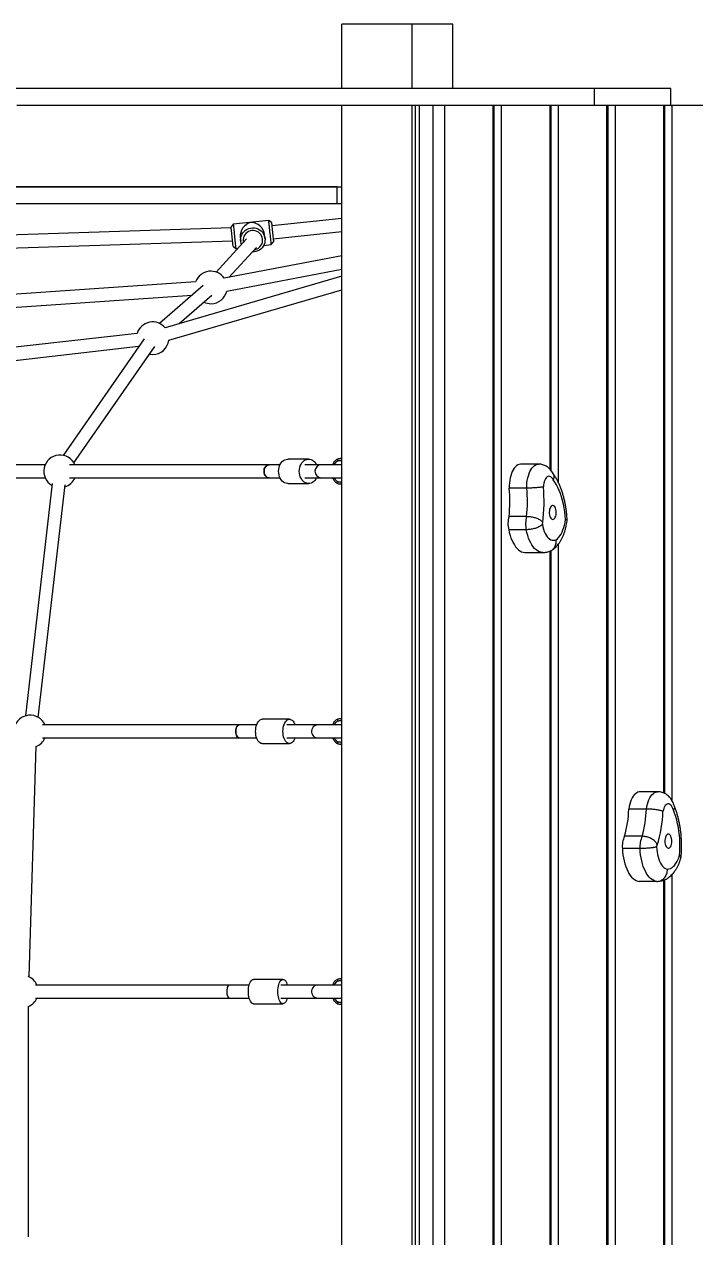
# Model space of a CAD drawing. Header units: millimetres. Extents: x -6304 to 6571, y -6082 to 4447.
# Drawn here: x 3442 to 4268, y 353 to 1845 of the extents above; entities that cross this region are included whole.
import ezdxf

# ---------------------------------------------------------------- set-up
doc = ezdxf.new("R2010")
doc.units = ezdxf.units.MM
doc.layers.add('DIKOM_ОБЪЕКТ', color=7, linetype='Continuous')
doc.layers.add('DIKOM_РАЗМЕР_ОБЪЕКТА', color=7, linetype='Continuous')
doc.styles.add('style1', font='arial.ttf', dxfattribs={"width": 0.8})
doc.dimstyles.new('1-50', dxfattribs={"dimtxt": 300, "dimasz": 200, "dimexe": 100, "dimexo": 0, "dimgap": 100, "dimtad": 1, "dimtxsty": 'style1', "dimcen": 200, "dimclrd": 7, "dimclre": 7, "dimclrt": 7, "dimadec": 1, "dimazin": 2, "dimtfac": 1, "dimtmove": 0, "dimatfit": 2, "dimfxl": 0, "dimlwd": 25, "dimlwe": 18, "dimarcsym": 0})

# ---------------------------------------------------------------- blocks, each defined once
blk = doc.blocks.new('*D13')
at = {"layer": 'Defpoints', "color": 0, "transparency": 16777216}
for p in [(-3548.9, 424), (5070.8, -640.9), (5070.8, -4541.1)]:
    blk.add_point(p, dxfattribs=at)
at = {"layer": 'DIKOM_РАЗМЕР_ОБЪЕКТА', "color": 7, "lineweight": 18, "transparency": 16777216}
for p, q in [((-3548.9, 424), (-3548.9, -4641.1)), ((5070.8, -640.9), (5070.8, -4641.1))]:
    blk.add_line(p, q, dxfattribs=at)
at = {"layer": 'DIKOM_РАЗМЕР_ОБЪЕКТА', "color": 7, "lineweight": 25, "transparency": 16777216}
blk.add_line((-3148.9, -4541.1), (4670.8, -4541.1), dxfattribs=at)
at = {"layer": 'DIKOM_РАЗМЕР_ОБЪЕКТА', "color": 7, "transparency": 16777216}
for points in [[(-3148.9, -4474.4), (-3148.9, -4607.8), (-3548.9, -4541.1)], [(4670.8, -4474.4), (4670.8, -4607.8), (5070.8, -4541.1)]]:
    blk.add_solid(points, dxfattribs=at)
at = {"layer": 'DIKOM_РАЗМЕР_ОБЪЕКТА', "color": 7, "transparency": 16777216, "insert": (1449.2, -4307.9), "char_height": 300, "attachment_point": 5, "style": 'style1'}
blk.add_mtext('8650', dxfattribs=at)

msp = doc.modelspace()

# ---------------------------------------------------------------- linework, layer by layer
at = {"layer": 'DIKOM_ОБЪЕКТ', "color": 7, "linetype": 'Continuous', "lineweight": 15}
for p, q in [((3833.207, 1766.038), (3833.207, 1845.038)), ((3919.809, 1845.038), (3833.207, 1845.038)), ((3919.809, 1766.038), (3919.809, 1845.038)), ((3969.809, 1845.038), (3919.809, 1845.038)), ((3969.809, 1766.038), (3969.809, 1845.038)), ((4144.109, 1766.038), (3384.642, 1766.038)), ((4144.109, 1745.038), (4144.109, 1766.038)), ((4238.11, 1766.038), (4144.109, 1766.038)), ((4238.11, 1745.038), (4238.11, 1766.038)), ((4144.109, 1745.038), (3433.342, 1745.038)), ((3833.207, -754.962), (3833.207, 1745.038)), ((3833.207, 1645.038), (3833.207, 1745.038)), ((3919.809, -754.962), (3919.809, 1745.038)), ((3923.469, 1745.038), (3923.469, -754.962)), ((3928.469, 1745.038), (3928.469, -754.962)), ((3945.79, -754.962), (3945.79, 1745.038)), ((3959.45, 1745.038), (3959.45, -754.962)), ((4019.45, -754.962), (4019.45, 1745.038)), ((4020.79, -754.962), (4020.79, 1745.038)), ((4029.45, 1745.038), (4029.45, -754.962)), ((4089.45, 1297.449), (4089.45, 1745.038)), ((4090.79, 1295.877), (4090.79, 1745.038)), ((4099.45, 1745.038), (4099.45, 1281.785)), ((4238.11, 1745.038), (4144.109, 1745.038)), ((4159.45, -754.962), (4159.45, 1745.038)), ((4160.79, -754.962), (4160.79, 1745.038)), ((4169.45, 1745.038), (4169.45, -754.962)), ((4229.45, 899.264), (4229.45, 1745.038)), ((4230.79, 898.593), (4230.79, 1745.038)), ((4238.11, 1745.038), (4239.45, 1745.038)), ((4299.45, 1745.038), (4239.45, 1745.038)), ((4239.45, 1745.038), (4239.45, 890.031)), ((2833.207, 1645.038), (3833.207, 1645.038)), ((3827.433, 1645.038), (3383.206, 1645.038)), ((3827.433, 1624.038), (3827.433, 1645.038)), ((3827.433, 1624.038), (3383.206, 1624.038)), ((3833.207, 1624.038), (3827.433, 1624.038)), ((3699.538, 1599.141), (3696.868, 1595.844)), ((3743.298, 1603.733), (3699.538, 1599.141)), ((3746.595, 1601.063), (3743.298, 1603.733)), ((3743.311, 1603.604), (3743.298, 1603.733)), ((3833.207, 1606.131), (3747.012, 1597.085)), ((3697.02, 1594.398), (3267.724, 1580.43)), ((3696.879, 1595.741), (3696.868, 1595.844)), ((3708.272, 1582.995), (3708.778, 1578.166)), ((3738.614, 1581.297), (3738.107, 1586.127)), ((3748.683, 1581.172), (3833.207, 1590.043)), ((3268.809, 1564.457), (3698.694, 1578.444)), ((3715.903, 1580.854), (3678.588, 1540.188)), ((3694.306, 1533.652), (3728.006, 1570.379)), ((3699.373, 1571.975), (3702.67, 1569.304)), ((3702.67, 1569.304), (3705.586, 1569.611)), ((3737.011, 1572.909), (3746.43, 1573.897)), ((3746.43, 1573.897), (3749.1, 1577.194)), ((3833.207, 1560.126), (3688.599, 1532.564)), ((3725.248, 1564.942), (3722.957, 1564.876)), ((3691.594, 1516.847), (3833.207, 1543.838)), ((3653.258, 1528.009), (3240.875, 1499.921)), ((3662.661, 1523.669), (3608.992, 1476.91)), ((3833.207, 1535.039), (3615.785, 1471.648)), ((3241.962, 1483.958), (3648.895, 1511.675)), ((3620.263, 1456.287), (3833.207, 1518.373)), ((3633.105, 1476.698), (3673.171, 1511.605)), ((3581.309, 1464.711), (3200.431, 1421.335)), ((3202.242, 1405.437), (3583.119, 1448.814)), ((3590.023, 1457.892), (3490.353, 1314.654)), ((3503.486, 1305.515), (3603.156, 1448.753)), ((3583.119, 1448.814), (3583.39, 1448.36)), ((3468.12, 1303.038), (3151.524, 1303.038)), ((3743.581, 1303.038), (3498.123, 1303.038)), ((3757.187, 1303.038), (3743.581, 1303.038)), ((3792.443, 1310.038), (3766.971, 1310.038)), ((3808.043, 1303.038), (3787.716, 1303.038)), ((3833.207, 1303.038), (3808.043, 1303.038)), ((3828.252, 1307.653), (3828.252, 1310.371)), ((3832.536, 1311.038), (3832.536, 1308.038)), ((3833.207, 1311.038), (3832.536, 1311.038)), ((3832.536, 1308.038), (3833.207, 1308.038)), ((4075.192, 1303.908), (4053.541, 1303.908)), ((3151.524, 1287.038), (3468.12, 1287.038)), ((3498.123, 1287.038), (3743.581, 1287.038)), ((3743.581, 1287.038), (3757.187, 1287.038)), ((3787.716, 1287.038), (3808.043, 1287.038)), ((3808.043, 1287.038), (3833.207, 1287.038)), ((3476.685, 1280.183), (3443.719, 994.164)), ((3459.613, 992.332), (3492.58, 1278.351)), ((3766.971, 1280.038), (3792.443, 1280.038)), ((3828.252, 1279.706), (3828.252, 1282.424)), ((3832.536, 1282.038), (3833.207, 1282.038)), ((3832.536, 1282.038), (3832.536, 1279.038)), ((3833.207, 1279.038), (3832.536, 1279.038)), ((4060.692, 1274.299), (4039.042, 1274.299)), ((4060.587, 1239.261), (4038.936, 1239.261)), ((4060.168, 1223.214), (4038.518, 1223.214)), ((4058.994, 1195.136), (4080.645, 1195.136)), ((4089.45, 319.307), (4089.45, 1196.94)), ((4090.79, 318.992), (4090.79, 1197.61)), ((4099.45, 1205.166), (4099.45, 313.801)), ((3768.848, 990.038), (3735.257, 990.038)), ((3828.252, 987.653), (3828.252, 990.371)), ((3832.536, 991.038), (3832.536, 988.038)), ((3833.207, 991.038), (3832.536, 991.038)), ((3832.536, 988.038), (3833.207, 988.038)), ((3707.047, 983.038), (3464.96, 983.038)), ((3728.368, 983.038), (3707.047, 983.038)), ((3803.426, 983.038), (3765.52, 983.038)), ((3833.207, 983.038), (3803.426, 983.038)), ((3448.282, 673.114), (3457.012, 956.893)), ((3464.96, 967.038), (3707.047, 967.038)), ((3707.047, 967.038), (3728.368, 967.038)), ((3735.257, 960.038), (3768.848, 960.038)), ((3765.52, 967.038), (3803.426, 967.038)), ((3803.426, 967.038), (3833.207, 967.038)), ((3828.252, 959.706), (3828.252, 962.424)), ((3832.536, 962.038), (3833.207, 962.038)), ((3832.536, 962.038), (3832.536, 959.038)), ((3833.207, 959.038), (3832.536, 959.038)), ((4221.976, 900.844), (4200.325, 900.844)), ((4207.997, 879.567), (4186.347, 879.567)), ((4202.878, 846.058), (4181.227, 846.058)), ((4200.179, 830.923), (4178.528, 830.923)), ((4229.45, -82.977), (4229.45, 792.236)), ((4230.79, -84.176), (4230.79, 792.778)), ((4239.45, 799.011), (4239.45, -98.102)), ((4220.87, 790.516), (4199.22, 790.516)), ((3694.939, 663.038), (3456.348, 663.038)), ((3719.148, 663.038), (3694.939, 663.038)), ((3760.772, 670.038), (3724.49, 670.038)), ((3803.007, 663.038), (3758.191, 663.038)), ((3833.207, 663.038), (3803.007, 663.038)), ((3828.252, 667.653), (3828.252, 670.371)), ((3832.536, 671.038), (3832.536, 668.038)), ((3833.207, 671.038), (3832.536, 671.038)), ((3832.536, 668.038), (3833.207, 668.038)), ((3456.348, 647.038), (3694.939, 647.038)), ((3694.939, 647.038), (3719.148, 647.038)), ((3758.191, 647.038), (3803.007, 647.038)), ((3803.007, 647.038), (3833.207, 647.038)), ((3828.252, 639.706), (3828.252, 642.424)), ((3832.536, 642.038), (3833.207, 642.038)), ((3832.536, 642.038), (3832.536, 639.038)), ((3447.722, 353.369), (3447.722, 636.708)), ((3724.49, 640.038), (3760.772, 640.038)), ((3833.207, 639.038), (3832.536, 639.038))]:
    msp.add_line(p, q, dxfattribs=at)
at = {"layer": 'DIKOM_ОБЪЕКТ', "color": 7, "linetype": 'Continuous', "lineweight": 15, "flags": 128}
for points in [[(3699.538, 1599.141), (3699.552, 1599.012), (3699.602, 1598.539), (3699.686, 1597.732), (3699.804, 1596.607), (3699.953, 1595.192), (3700.128, 1593.521), (3700.327, 1591.631), (3700.543, 1589.567), (3700.773, 1587.379), (3701.01, 1585.116), (3701.25, 1582.833), (3701.486, 1580.581), (3701.714, 1578.416), (3701.927, 1576.386), (3702.12, 1574.54), (3702.29, 1572.921), (3702.432, 1571.567), (3702.543, 1570.51), (3702.621, 1569.774), (3702.662, 1569.376), (3702.67, 1569.304)], [(3746.43, 1573.897), (3746.422, 1573.969), (3746.38, 1574.366), (3746.303, 1575.103), (3746.192, 1576.16), (3746.05, 1577.514), (3745.88, 1579.133), (3745.686, 1580.979), (3745.473, 1583.008), (3745.246, 1585.174), (3745.009, 1587.425), (3744.77, 1589.709), (3744.533, 1591.971), (3744.303, 1594.16), (3744.086, 1596.224), (3743.888, 1598.113), (3743.712, 1599.785), (3743.564, 1601.2), (3743.446, 1602.324), (3743.361, 1603.132), (3743.311, 1603.604)], [(3746.595, 1601.063), (3746.605, 1600.96), (3746.653, 1600.508), (3746.737, 1599.71), (3746.854, 1598.591), (3747.002, 1597.185), (3747.175, 1595.533), (3747.369, 1593.687), (3747.577, 1591.703), (3747.794, 1589.64), (3748.012, 1587.562), (3748.225, 1585.531), (3748.427, 1583.61), (3748.611, 1581.856), (3748.771, 1580.324), (3748.904, 1579.058), (3749.005, 1578.099), (3749.07, 1577.475), (3749.099, 1577.205), (3749.1, 1577.194)], [(3699.373, 1571.975), (3699.372, 1571.986), (3699.344, 1572.256), (3699.278, 1572.88), (3699.177, 1573.839), (3699.045, 1575.105), (3698.884, 1576.637), (3698.7, 1578.391), (3698.498, 1580.312), (3698.285, 1582.343), (3698.067, 1584.421), (3697.85, 1586.484), (3697.642, 1588.468), (3697.448, 1590.314), (3697.275, 1591.966), (3697.127, 1593.372), (3697.01, 1594.491), (3696.926, 1595.289), (3696.879, 1595.741)], [(3709.774, 1574.175), (3709.347, 1575.379), (3708.849, 1577.6), (3708.699, 1579.872), (3708.9, 1582.14), (3709.448, 1584.352), (3710.331, 1586.456), (3711.526, 1588.402), (3713.008, 1590.145), (3714.739, 1591.643), (3716.68, 1592.863), (3718.786, 1593.775), (3721.007, 1594.357), (3723.291, 1594.597), (3725.584, 1594.488), (3727.833, 1594.034), (3729.985, 1593.244), (3731.99, 1592.137), (3733.801, 1590.74), (3735.375, 1589.084), (3736.674, 1587.21), (3737.67, 1585.16), (3738.338, 1582.983), (3738.663, 1580.729), (3738.637, 1578.453), (3738.261, 1576.206), (3737.544, 1574.042), (3736.501, 1572.011), (3735.159, 1570.161), (3733.549, 1568.536), (3731.707, 1567.173), (3729.677, 1566.104), (3727.508, 1565.355), (3725.248, 1564.942), (3725.248, 1564.942)], [(3725.423, 1567.563), (3727.033, 1567.906), (3728.986, 1568.65), (3730.78, 1569.72), (3732.36, 1571.082), (3733.678, 1572.694), (3734.694, 1574.509), (3735.377, 1576.47), (3735.706, 1578.519), (3735.672, 1580.592), (3735.275, 1582.628), (3734.527, 1584.563), (3733.452, 1586.34), (3732.081, 1587.904), (3730.457, 1589.208), (3728.629, 1590.212), (3726.652, 1590.886), (3724.587, 1591.209), (3722.496, 1591.171), (3720.442, 1590.774), (3718.489, 1590.029), (3716.695, 1588.96), (3715.115, 1587.598), (3713.797, 1585.985), (3712.781, 1584.171), (3712.098, 1582.209), (3711.769, 1580.161), (3711.803, 1578.087), (3712.044, 1576.649)], [(3596.523, 1439.221), (3597.761, 1439.015), (3600.426, 1438.837)], [(3743.581, 1287.038), (3742.339, 1287.202), (3741.069, 1287.732), (3739.916, 1288.603), (3738.936, 1289.776), (3738.172, 1291.194), (3737.661, 1292.792), (3737.427, 1294.495), (3737.481, 1296.223), (3737.82, 1297.897), (3738.429, 1299.436), (3739.278, 1300.77), (3740.329, 1301.836), (3741.531, 1302.584), (3742.83, 1302.979), (3743.581, 1303.038)], [(3743.581, 1303.038), (3742.583, 1302.933), (3741.298, 1302.47), (3740.12, 1301.66), (3739.103, 1300.54), (3738.296, 1299.163), (3737.736, 1297.593), (3737.449, 1295.903), (3737.449, 1294.173), (3737.736, 1292.484), (3738.296, 1290.914), (3739.103, 1289.537), (3740.12, 1288.417), (3741.298, 1287.607), (3742.583, 1287.144), (3743.581, 1287.038)], [(3755.405, 1295.038), (3755.541, 1297.328), (3755.944, 1299.564), (3756.606, 1301.694), (3757.511, 1303.668), (3758.637, 1305.44), (3759.959, 1306.968), (3761.446, 1308.216), (3763.061, 1309.155), (3764.769, 1309.764), (3766.528, 1310.027), (3766.971, 1310.038)], [(3780.878, 1295.038), (3781.013, 1297.328), (3781.416, 1299.564), (3782.078, 1301.694), (3782.983, 1303.668), (3784.11, 1305.44), (3785.431, 1306.968), (3786.918, 1308.216), (3788.534, 1309.155), (3790.241, 1309.764), (3792, 1310.027), (3793.769, 1309.939), (3795.507, 1309.502), (3797.174, 1308.726), (3798.729, 1307.629), (3800.138, 1306.237), (3801.365, 1304.582), (3802.226, 1303.038)], [(4053.541, 1303.908), (4053.016, 1303.889), (4051.413, 1303.594), (4049.835, 1302.945), (4048.304, 1301.95), (4046.836, 1300.622), (4045.452, 1298.977), (4044.167, 1297.035), (4042.998, 1294.82), (4041.959, 1292.359), (4041.063, 1289.683), (4040.32, 1286.825), (4039.741, 1283.82), (4039.332, 1280.705), (4039.097, 1277.518), (4039.042, 1274.299)], [(4060.692, 1274.299), (4060.748, 1277.518), (4060.982, 1280.705), (4061.391, 1283.82), (4061.971, 1286.825), (4062.713, 1289.683), (4063.61, 1292.359), (4064.649, 1294.82), (4065.818, 1297.035), (4067.102, 1298.977), (4068.487, 1300.622), (4069.954, 1301.95), (4071.486, 1302.945), (4073.063, 1303.594), (4074.667, 1303.889), (4075.183, 1303.908)], [(3766.971, 1280.038), (3766.528, 1280.049), (3764.769, 1280.313), (3763.061, 1280.921), (3761.446, 1281.861), (3759.959, 1283.109), (3758.637, 1284.637), (3757.511, 1286.409), (3756.606, 1288.383), (3755.944, 1290.513), (3755.541, 1292.749), (3755.405, 1295.038)], [(3802.226, 1287.038), (3801.365, 1285.495), (3800.138, 1283.84), (3798.729, 1282.448), (3797.174, 1281.351), (3795.507, 1280.575), (3793.769, 1280.137), (3792, 1280.049), (3790.241, 1280.313), (3788.534, 1280.921), (3786.918, 1281.861), (3785.431, 1283.109), (3784.11, 1284.637), (3782.983, 1286.409), (3782.078, 1288.383), (3781.416, 1290.513), (3781.013, 1292.749), (3780.878, 1295.038)], [(4093.257, 1284.555), (4092.391, 1286.096), (4091.411, 1287.331), (4090.342, 1288.226), (4089.213, 1288.755), (4088.057, 1288.906), (4086.904, 1288.673), (4085.786, 1288.063), (4084.734, 1287.092), (4083.776, 1285.788), (4082.939, 1284.185), (4082.245, 1282.329), (4081.714, 1280.269), (4081.36, 1278.062), (4081.193, 1275.768)], [(4108.458, 1235.633), (4108.08, 1240.532), (4107.523, 1245.362), (4106.792, 1250.098), (4105.888, 1254.714), (4104.819, 1259.186), (4103.589, 1263.489), (4102.204, 1267.601), (4100.673, 1271.498), (4099.004, 1275.162), (4097.204, 1278.571), (4095.285, 1281.707), (4093.257, 1284.555)], [(4091.513, 1252.717), (4090.711, 1252.032), (4089.993, 1251.039), (4089.39, 1249.776), (4088.927, 1248.297), (4088.622, 1246.662), (4088.488, 1244.937), (4088.53, 1243.194), (4088.747, 1241.503), (4089.129, 1239.934), (4089.662, 1238.551), (4090.322, 1237.411), (4091.085, 1236.56), (4091.917, 1236.034), (4092.784, 1235.853), (4093.653, 1236.025), (4094.486, 1236.544), (4095.251, 1237.387), (4095.914, 1238.521), (4096.45, 1239.899), (4096.836, 1241.464), (4097.057, 1243.153), (4097.103, 1244.896), (4096.973, 1246.622), (4096.672, 1248.26), (4096.212, 1249.744), (4095.612, 1251.012), (4094.897, 1252.012), (4094.096, 1252.705), (4093.241, 1253.06), (4092.369, 1253.064), (4091.513, 1252.717)], [(4038.518, 1223.214), (4039.311, 1219.602), (4040.263, 1216.147), (4041.366, 1212.877), (4042.611, 1209.818), (4043.989, 1206.994), (4045.488, 1204.43), (4047.096, 1202.145), (4048.8, 1200.158), (4050.586, 1198.485), (4052.44, 1197.139), (4054.347, 1196.131), (4056.292, 1195.47), (4058.258, 1195.161), (4058.994, 1195.136)], [(4080.648, 1195.136), (4079.909, 1195.161), (4077.942, 1195.47), (4075.998, 1196.131), (4074.091, 1197.139), (4072.237, 1198.485), (4070.45, 1200.158), (4068.746, 1202.145), (4067.138, 1204.43), (4065.64, 1206.994), (4064.262, 1209.818), (4063.016, 1212.877), (4061.914, 1216.147), (4060.961, 1219.602), (4060.168, 1223.214)], [(4079.979, 1229.578), (4080.594, 1226.583), (4081.372, 1223.745), (4082.305, 1221.099), (4083.378, 1218.677), (4084.581, 1216.511), (4085.898, 1214.628), (4087.311, 1213.051), (4088.804, 1211.799), (4090.357, 1210.89), (4091.951, 1210.333), (4093.567, 1210.137), (4095.183, 1210.303), (4096.78, 1210.829)], [(4096.78, 1210.829), (4098.439, 1212.099), (4100.025, 1213.694), (4101.524, 1215.597), (4102.922, 1217.79), (4104.202, 1220.251), (4105.353, 1222.955), (4106.363, 1225.875), (4107.223, 1228.983), (4107.924, 1232.246), (4108.458, 1235.633)], [(3727.113, 975.038), (3727.209, 977.328), (3727.493, 979.564), (3727.959, 981.694), (3728.596, 983.668), (3729.389, 985.44), (3730.321, 986.968), (3731.367, 988.216), (3732.504, 989.155), (3733.707, 989.764), (3734.945, 990.027), (3735.257, 990.038)], [(3760.705, 975.038), (3760.8, 977.328), (3761.084, 979.564), (3761.55, 981.694), (3762.187, 983.668), (3762.981, 985.44), (3763.911, 986.968), (3764.958, 988.216), (3766.096, 989.155), (3767.298, 989.764), (3768.537, 990.027), (3769.783, 989.939), (3771.007, 989.502), (3772.18, 988.726), (3773.275, 987.629), (3774.267, 986.237), (3775.131, 984.582), (3775.737, 983.038)], [(3707.047, 967.038), (3706.717, 967.061), (3705.793, 967.379), (3704.928, 968.054), (3704.163, 969.056), (3703.532, 970.338), (3703.065, 971.839), (3702.785, 973.49), (3702.704, 975.213), (3702.826, 976.929), (3703.146, 978.556), (3703.647, 980.018), (3704.308, 981.248), (3705.097, 982.187), (3705.977, 982.792), (3706.906, 983.034), (3707.047, 983.038)], [(3707.047, 983.038), (3706.344, 982.933), (3705.439, 982.47), (3704.609, 981.66), (3703.893, 980.54), (3703.325, 979.163), (3702.931, 977.593), (3702.729, 975.903), (3702.729, 974.173), (3702.931, 972.484), (3703.325, 970.914), (3703.893, 969.537), (3704.609, 968.417), (3705.439, 967.607), (3706.344, 967.144), (3707.047, 967.038)], [(3735.257, 960.038), (3734.945, 960.049), (3733.707, 960.313), (3732.504, 960.921), (3731.367, 961.861), (3730.321, 963.109), (3729.389, 964.637), (3728.596, 966.409), (3727.959, 968.383), (3727.493, 970.513), (3727.209, 972.749), (3727.113, 975.038)], [(3775.737, 967.038), (3775.131, 965.495), (3774.267, 963.84), (3773.275, 962.448), (3772.18, 961.351), (3771.007, 960.575), (3769.783, 960.137), (3768.537, 960.049), (3767.298, 960.313), (3766.096, 960.921), (3764.958, 961.861), (3763.911, 963.109), (3762.981, 964.637), (3762.187, 966.409), (3761.55, 968.383), (3761.084, 970.513), (3760.8, 972.749), (3760.705, 975.038)], [(3803.426, 983.038), (3802.212, 982.933), (3800.648, 982.47), (3799.214, 981.66), (3797.977, 980.54), (3796.995, 979.163), (3796.313, 977.593), (3795.964, 975.903), (3795.964, 974.173), (3796.313, 972.484), (3796.995, 970.914), (3797.977, 969.537), (3799.214, 968.417), (3800.648, 967.607), (3802.212, 967.144), (3803.426, 967.038)], [(4200.325, 900.844), (4199.181, 900.753), (4197.585, 900.321), (4196.023, 899.538), (4194.514, 898.414), (4193.077, 896.961), (4191.729, 895.199), (4190.486, 893.149), (4189.366, 890.836), (4188.38, 888.288), (4187.542, 885.538), (4186.861, 882.619), (4186.347, 879.567)], [(4207.997, 879.567), (4208.512, 882.619), (4209.192, 885.538), (4210.031, 888.288), (4211.016, 890.836), (4212.137, 893.149), (4213.379, 895.199), (4214.727, 896.961), (4216.165, 898.414), (4217.673, 899.538), (4219.235, 900.321), (4220.831, 900.753), (4221.976, 900.844)], [(4241.211, 878.179), (4240.602, 880.152), (4239.839, 881.897), (4238.943, 883.366), (4237.938, 884.52), (4236.852, 885.327), (4235.714, 885.764), (4234.555, 885.82), (4233.408, 885.493), (4232.303, 884.792), (4231.272, 883.736), (4230.341, 882.355), (4229.538, 880.685), (4228.882, 878.774), (4228.394, 876.672)], [(4248.767, 822.599), (4249.107, 827.509), (4249.266, 832.456), (4249.243, 837.412), (4249.039, 842.352), (4248.655, 847.249), (4248.092, 852.077), (4247.355, 856.809), (4246.446, 861.421), (4245.371, 865.887), (4244.136, 870.184), (4242.746, 874.289), (4241.211, 878.179)], [(4234.98, 848.674), (4234.113, 848.478), (4233.283, 847.937), (4232.525, 847.073), (4231.869, 845.922), (4231.342, 844.529), (4230.967, 842.954), (4230.758, 841.259), (4230.723, 839.515), (4230.865, 837.793), (4231.177, 836.163), (4231.647, 834.692), (4232.255, 833.44), (4232.977, 832.459), (4233.783, 831.788), (4234.64, 831.456), (4235.512, 831.476), (4236.365, 831.846), (4237.163, 832.552), (4237.874, 833.565), (4238.468, 834.844), (4238.922, 836.335), (4239.215, 837.979), (4239.338, 839.707), (4239.284, 841.449), (4239.056, 843.134), (4238.663, 844.692), (4238.121, 846.061), (4237.453, 847.183), (4236.685, 848.013), (4235.849, 848.517), (4234.98, 848.674)], [(4178.528, 830.923), (4178.771, 827.008), (4179.188, 823.152), (4179.776, 819.387), (4180.532, 815.743), (4181.447, 812.248), (4182.516, 808.933), (4183.729, 805.822), (4185.077, 802.942), (4186.549, 800.316), (4188.132, 797.964), (4189.815, 795.906), (4191.584, 794.159), (4193.423, 792.736), (4195.32, 791.649), (4197.257, 790.907), (4199.22, 790.516)], [(4220.87, 790.516), (4218.907, 790.907), (4216.97, 791.649), (4215.074, 792.736), (4213.234, 794.159), (4211.466, 795.906), (4209.783, 797.964), (4208.2, 800.316), (4206.728, 802.942), (4205.38, 805.822), (4204.166, 808.933), (4203.098, 812.248), (4202.182, 815.743), (4201.427, 819.387), (4200.839, 823.152), (4200.421, 827.008), (4200.179, 830.923)], [(4221.311, 835.07), (4221.13, 835.058), (4220.956, 834.953), (4220.803, 834.761), (4220.679, 834.495), (4220.594, 834.175), (4220.554, 833.821), (4220.562, 833.458), (4220.615, 833.112)], [(4220.615, 833.112), (4220.776, 829.891), (4221.115, 826.726), (4221.629, 823.656), (4222.311, 820.721), (4223.153, 817.957), (4224.145, 815.398), (4225.273, 813.077), (4226.524, 811.023), (4227.881, 809.262), (4229.33, 807.815), (4230.849, 806.701), (4232.421, 805.934), (4234.027, 805.524)], [(4234.027, 805.524), (4235.798, 805.791), (4237.547, 806.409), (4239.255, 807.374), (4240.908, 808.675), (4242.487, 810.299), (4243.977, 812.23), (4245.364, 814.45), (4246.632, 816.934), (4247.771, 819.66), (4248.767, 822.599)], [(3693.409, 662.166), (3692.8, 661.218), (3692.29, 659.981), (3691.905, 658.513), (3691.661, 656.883), (3691.571, 655.167), (3691.638, 653.444), (3691.86, 651.796), (3692.225, 650.3), (3692.718, 649.025), (3693.314, 648.031), (3693.986, 647.365), (3694.703, 647.058), (3694.939, 647.038)], [(3694.939, 663.038), (3694.394, 662.933), (3693.692, 662.47), (3693.049, 661.66), (3692.494, 660.54), (3692.053, 659.163), (3691.747, 657.593), (3691.59, 655.903), (3691.59, 654.173), (3691.747, 652.484), (3692.053, 650.914), (3692.494, 649.537), (3693.049, 648.417), (3693.692, 647.606), (3694.394, 647.144), (3694.939, 647.038)], [(3718.175, 655.038), (3718.248, 657.328), (3718.469, 659.564), (3718.83, 661.694), (3719.325, 663.668), (3719.94, 665.44), (3720.662, 666.968), (3721.473, 668.216), (3722.355, 669.155), (3723.288, 669.764), (3724.248, 670.027), (3724.49, 670.038)], [(3754.456, 655.038), (3754.53, 657.328), (3754.751, 659.564), (3755.112, 661.694), (3755.606, 663.668), (3756.221, 665.44), (3756.943, 666.968), (3757.755, 668.216), (3758.637, 669.155), (3759.569, 669.764), (3760.53, 670.027), (3761.496, 669.939), (3762.446, 669.502), (3763.355, 668.726), (3764.205, 667.629), (3764.974, 666.237), (3765.644, 664.582), (3766.114, 663.038)], [(3803.007, 663.038), (3801.867, 662.933), (3800.398, 662.47), (3799.052, 661.66), (3797.89, 660.54), (3796.968, 659.163), (3796.328, 657.593), (3796, 655.903), (3796, 654.173), (3796.328, 652.484), (3796.968, 650.914), (3797.89, 649.537), (3799.052, 648.417), (3800.398, 647.606), (3801.867, 647.144), (3803.007, 647.038)], [(3724.49, 640.038), (3724.248, 640.049), (3723.288, 640.313), (3722.355, 640.921), (3721.473, 641.861), (3720.662, 643.109), (3719.94, 644.637), (3719.325, 646.409), (3718.83, 648.383), (3718.469, 650.513), (3718.248, 652.749), (3718.175, 655.038)], [(3766.114, 647.038), (3765.644, 645.495), (3764.974, 643.84), (3764.205, 642.448), (3763.355, 641.351), (3762.446, 640.575), (3761.496, 640.137), (3760.53, 640.049), (3759.569, 640.313), (3758.637, 640.921), (3757.755, 641.861), (3756.943, 643.109), (3756.221, 644.637), (3755.606, 646.409), (3755.112, 648.383), (3754.751, 650.513), (3754.53, 652.749), (3754.456, 655.038)]]:
    msp.add_lwpolyline(points, dxfattribs=at)
at = {"layer": 'DIKOM_ОБЪЕКТ', "color": 7, "linetype": 'Continuous', "lineweight": 15}
for centre, radius, start, end in [((3672.09, 1521.274), 20, 34.369331, 160.318295), ((3672.09, 1521.274), 20, 270, 347.212974), ((3672.09, 1521.274), 20, 244.64206, 270), ((3600.426, 1458.837), 20, 39.832744, 162.91901), ((3600.426, 1458.837), 20, 270, 352.676387), ((3486.45, 1295.038), 20, 23.578178, 239.846962), ((3808.049, 1295.038), 8, 90.048066, 269.951934), ((3486.45, 1295.038), 20, 287.003319, 336.421822), ((3884.072, 1257.246), 155.905, 353.375644, 6.279712), ((3905.815, 1257.246), 155.813, 353.37184, 6.283516), ((3897.11, 1257.268), 185.01, 352.103899, 5.738879), ((4068.485, 1230.462), 30.831, 163.417908, 193.596402), ((4090.141, 1230.462), 30.837, 163.420925, 193.593385), ((4081.691, 1230.457), 1.924, 133.538483, 207.183466), ((3449.567, 975.038), 20, 23.578178, 166.645014), ((3449.567, 975.038), 20, 291.81602, 336.421822), ((4045.291, 883.971), 141.124, 344.416029, 358.211974), ((4066.912, 883.975), 141.154, 344.41749, 358.210513), ((4064.455, 883.178), 164.067, 342.949289, 357.727605), ((4205.452, 833.93), 27.091, 153.405782, 186.372006), ((4227.099, 833.93), 27.087, 153.403462, 186.374325), ((3439.722, 655.038), 20, 23.578178, 67.977438), ((3695.03, 661.101), 1.939, 92.701413, 146.712106), ((3439.722, 655.038), 20, 293.578178, 336.421822)]:
    msp.add_arc(centre, radius, start, end, dxfattribs=at)
for major_axis, start_param, end_param in [((10.042, 12.397), 0.85121088, 2.4220072), ((12.397, -10.042), 0.71958545, 2.29038178)]:
    msp.add_ellipse((3722.984, 1586.519), major_axis=major_axis, ratio=0.87633473, start_param=start_param, end_param=end_param, dxfattribs=at)
for points, knots in [([(3822.129, 1303.038), (3822.362, 1303.637), (3822.941, 1305.129), (3824.229, 1307.114), (3825.886, 1308.914), (3827.268, 1309.903), (3828.085, 1310.292), (3828.252, 1310.371)], [0, 0, 0, 0, 0.18082088, 0.45022063, 0.69390503, 0.93732837, 1, 1, 1, 1]), ([(3828.252, 1307.653), (3827.802, 1307.441), (3826.574, 1306.864), (3824.934, 1305.338), (3824.097, 1303.741), (3823.73, 1303.038)], [0, 0, 0, 0, 0.244664263, 0.667859572, 1, 1, 1, 1]), ([(3828.252, 1310.371), (3828.771, 1310.566), (3829.825, 1310.963), (3831.009, 1311.013), (3831.611, 1311.038)], [0, 0, 0, 0, 0.49160498, 1, 1, 1, 1]), ([(3832.536, 1308.038), (3832.462, 1308.038), (3832.095, 1308.039), (3831.173, 1308.03), (3829.78, 1308.097), (3828.765, 1307.802), (3828.252, 1307.653)], [0, 0, 0, 0, 0.0484075, 0.24189343, 0.61712005, 1, 1, 1, 1]), ([(3831.611, 1311.038), (3831.689, 1311.038), (3831.994, 1311.038), (3832.305, 1311.038), (3832.536, 1311.038)], [0, 0, 0, 0, 0.2562166, 1, 1, 1, 1]), ([(4093.261, 1292.08), (4093.22, 1292.162), (4092.778, 1293.053), (4091.79, 1294.616), (4090.243, 1296.681), (4088.531, 1298.487), (4086.686, 1300.048), (4084.712, 1301.358), (4082.627, 1302.408), (4080.374, 1303.229), (4077.984, 1303.733), (4076.205, 1303.948), (4075.275, 1303.896), (4075.171, 1303.89)], [0, 0, 0, 0, 0.012058453, 0.131334229, 0.245721945, 0.355662539, 0.462027214, 0.565763639, 0.667649181, 0.768304508, 0.878645959, 0.986352201, 1, 1, 1, 1]), ([(3828.252, 1279.706), (3827.913, 1279.876), (3826.599, 1280.536), (3824.927, 1282.064), (3823.428, 1284.202), (3822.58, 1285.73), (3822.226, 1286.733), (3822.119, 1287.038)], [0, 0, 0, 0, 0.12783637, 0.49543898, 0.70245938, 0.90959708, 1, 1, 1, 1]), ([(3823.677, 1287.038), (3823.762, 1286.848), (3824.165, 1285.948), (3825.363, 1284.348), (3826.883, 1283.014), (3827.993, 1282.535), (3828.252, 1282.424)], [0, 0, 0, 0, 0.0858541, 0.40590681, 0.86120967, 1, 1, 1, 1]), ([(4110.509, 1235.137), (4110.491, 1235.539), (4110.394, 1237.624), (4110.101, 1241.373), (4109.562, 1246.353), (4108.846, 1251.271), (4107.963, 1256.11), (4106.909, 1260.857), (4105.686, 1265.495), (4104.293, 1270.01), (4102.728, 1274.387), (4100.991, 1278.611), (4099.079, 1282.668), (4096.984, 1286.529), (4094.985, 1289.803), (4093.614, 1291.691), (4093.065, 1292.445)], [0, 0, 0, 0, 0.01811395, 0.0940891, 0.17016635, 0.24639593, 0.32282899, 0.39951843, 0.47651616, 0.55387494, 0.63164433, 0.70985514, 0.78852291, 0.86761973, 0.94704383, 1, 1, 1, 1]), ([(4093.237, 1292.068), (4093.443, 1291.65), (4093.899, 1290.724), (4094.153, 1289.056), (4094.059, 1286.98), (4093.623, 1285.437), (4093.262, 1284.568), (4093.257, 1284.555)], [0, 0, 0, 0, 0.195732379, 0.433100096, 0.67728976, 0.995167706, 1, 1, 1, 1]), ([(3828.252, 1282.424), (3828.315, 1282.4), (3828.629, 1282.283), (3829.217, 1282.131), (3829.897, 1282.046), (3830.87, 1282.031), (3831.704, 1282.039), (3832.414, 1282.038), (3832.536, 1282.038)], [0, 0, 0, 0, 0.04831409, 0.24200256, 0.43571269, 0.53239147, 0.91942848, 1, 1, 1, 1]), ([(3831.608, 1279.038), (3831.025, 1279.062), (3829.842, 1279.11), (3828.788, 1279.505), (3828.252, 1279.706)], [0, 0, 0, 0, 0.49218928, 1, 1, 1, 1]), ([(3832.536, 1279.038), (3832.456, 1279.038), (3832.145, 1279.038), (3831.839, 1279.038), (3831.611, 1279.038)], [0, 0, 0, 0, 0.256226509, 1, 1, 1, 1]), ([(4081.193, 1275.768), (4081.185, 1275.767), (4080.619, 1275.689), (4079.427, 1275.535), (4077.346, 1275.295), (4075.223, 1275.075), (4072.884, 1274.863), (4070.438, 1274.674), (4067.905, 1274.513), (4065.407, 1274.393), (4062.948, 1274.314), (4061.451, 1274.304), (4060.692, 1274.299)], [0, 0, 0, 0, 0.002036, 0.1451441, 0.25093525, 0.35975479, 0.46508157, 0.57343649, 0.67855374, 0.78670493, 0.89181736, 1, 1, 1, 1]), ([(4080.366, 1231.852), (4080.363, 1231.858), (4080.136, 1232.334), (4079.564, 1233.159), (4078.356, 1234.301), (4076.742, 1235.395), (4074.735, 1236.407), (4072.497, 1237.277), (4070.138, 1237.989), (4067.678, 1238.555), (4065.237, 1238.956), (4062.821, 1239.213), (4061.338, 1239.245), (4060.587, 1239.261)], [0, 0, 0, 0, 0.001083007, 0.081254164, 0.164373907, 0.268220631, 0.375105991, 0.478070675, 0.583952782, 0.686484596, 0.791948589, 0.894486317, 1, 1, 1, 1]), ([(4079.979, 1229.578), (4079.974, 1229.571), (4079.487, 1229.004), (4078.411, 1228.144), (4076.469, 1227.004), (4074.447, 1226.072), (4072.194, 1225.234), (4069.814, 1224.526), (4067.332, 1223.949), (4064.866, 1223.533), (4062.426, 1223.265), (4060.928, 1223.231), (4060.168, 1223.214)], [0, 0, 0, 0, 0.00168258, 0.14322955, 0.2488582, 0.35755856, 0.4631078, 0.57173181, 0.67725902, 0.78586315, 0.89139006, 1, 1, 1, 1]), ([(4091.514, 1197.977), (4092.024, 1198.305), (4093.347, 1199.155), (4095.344, 1200.771), (4097.504, 1202.848), (4099.544, 1205.208), (4101.462, 1207.849), (4103.24, 1210.762), (4104.856, 1213.921), (4106.295, 1217.287), (4107.545, 1220.819), (4108.603, 1224.478), (4109.465, 1228.239), (4110.107, 1231.791), (4110.383, 1234.112), (4110.503, 1235.126)], [0, 0, 0, 0, 0.045356063, 0.117750352, 0.192078451, 0.269236367, 0.349228613, 0.431662418, 0.515757745, 0.600602029, 0.68526824, 0.769396247, 0.852876417, 0.935743309, 1, 1, 1, 1]), ([(4110.476, 1235.136), (4110.468, 1235.169), (4110.449, 1235.249), (4109.853, 1235.413), (4109.061, 1235.551), (4108.464, 1235.632), (4108.458, 1235.633)], [0, 0, 0, 0, 0.23141337, 0.55449078, 0.99489443, 1, 1, 1, 1]), ([(4090.478, 1197.443), (4090.927, 1197.663), (4092.019, 1198.198), (4093.483, 1199.462), (4094.86, 1201.142), (4095.905, 1203.092), (4096.617, 1205.279), (4096.993, 1207.834), (4096.932, 1209.734), (4096.784, 1210.804), (4096.78, 1210.829)], [0, 0, 0, 0, 0.10087395, 0.24487718, 0.38483948, 0.52885809, 0.66889256, 0.81298574, 0.99555882, 1, 1, 1, 1]), ([(4080.65, 1195.174), (4080.992, 1195.165), (4082.214, 1195.13), (4084.304, 1195.398), (4086.863, 1195.969), (4088.925, 1196.678), (4090.1, 1197.231), (4090.491, 1197.415)], [0, 0, 0, 0, 0.1002466, 0.3585709, 0.61508298, 0.87169611, 1, 1, 1, 1]), ([(3822.129, 983.038), (3822.362, 983.637), (3822.941, 985.129), (3824.229, 987.114), (3825.886, 988.914), (3827.268, 989.903), (3828.085, 990.292), (3828.252, 990.371)], [0, 0, 0, 0, 0.18082108, 0.45022145, 0.69390508, 0.93732876, 1, 1, 1, 1]), ([(3828.252, 987.653), (3827.802, 987.441), (3826.574, 986.864), (3824.934, 985.338), (3824.097, 983.741), (3823.73, 983.038)], [0, 0, 0, 0, 0.24466356, 0.66785912, 1, 1, 1, 1]), ([(3828.252, 990.371), (3828.771, 990.566), (3829.825, 990.963), (3831.009, 991.013), (3831.611, 991.038)], [0, 0, 0, 0, 0.49160559, 1, 1, 1, 1]), ([(3832.536, 988.038), (3832.462, 988.038), (3832.095, 988.039), (3831.173, 988.03), (3829.78, 988.097), (3828.765, 987.802), (3828.252, 987.653)], [0, 0, 0, 0, 0.04840752, 0.24189353, 0.61712028, 1, 1, 1, 1]), ([(3831.611, 991.038), (3831.689, 991.038), (3831.994, 991.038), (3832.305, 991.038), (3832.536, 991.038)], [0, 0, 0, 0, 0.2562166, 1, 1, 1, 1]), ([(3828.252, 959.706), (3827.913, 959.876), (3826.599, 960.536), (3824.927, 962.064), (3823.428, 964.202), (3822.58, 965.73), (3822.226, 966.733), (3822.119, 967.038)], [0, 0, 0, 0, 0.12783649, 0.49543873, 0.70246022, 0.90959889, 1, 1, 1, 1]), ([(3823.677, 967.038), (3823.762, 966.848), (3824.165, 965.948), (3825.363, 964.348), (3826.883, 963.014), (3827.993, 962.535), (3828.252, 962.424)], [0, 0, 0, 0, 0.0858538, 0.40590728, 0.86120933, 1, 1, 1, 1]), ([(3828.252, 962.424), (3828.315, 962.4), (3828.629, 962.283), (3829.217, 962.131), (3829.897, 962.046), (3830.87, 962.031), (3831.704, 962.039), (3832.414, 962.038), (3832.536, 962.038)], [0, 0, 0, 0, 0.04831399, 0.24200236, 0.43571274, 0.53239154, 0.91942849, 1, 1, 1, 1]), ([(3831.608, 959.038), (3831.025, 959.062), (3829.842, 959.11), (3828.788, 959.505), (3828.252, 959.706)], [0, 0, 0, 0, 0.49218906, 1, 1, 1, 1]), ([(3832.536, 959.038), (3832.456, 959.038), (3832.145, 959.038), (3831.839, 959.038), (3831.611, 959.038)], [0, 0, 0, 0, 0.256226509, 1, 1, 1, 1]), ([(4242.483, 882.868), (4242.451, 882.987), (4242.152, 884.105), (4241.411, 886.169), (4240.192, 888.862), (4238.773, 891.272), (4237.236, 893.361), (4235.547, 895.202), (4233.717, 896.794), (4231.76, 898.137), (4229.688, 899.222), (4227.445, 900.079), (4225.058, 900.626), (4223.19, 900.87), (4222.169, 900.824), (4221.977, 900.815)], [0, 0, 0, 0, 0.01222626, 0.11509509, 0.22106599, 0.31408894, 0.40344525, 0.48925436, 0.57221214, 0.65302755, 0.73233946, 0.8106301, 0.89663489, 0.980547, 1, 1, 1, 1]), ([(4242.464, 882.863), (4242.489, 882.808), (4242.681, 882.376), (4242.656, 881.432), (4242.325, 879.932), (4241.686, 878.815), (4241.218, 878.188), (4241.211, 878.179)], [0, 0, 0, 0, 0.04158355, 0.32444284, 0.61545114, 0.99425026, 1, 1, 1, 1]), ([(4250.587, 819.916), (4250.627, 820.316), (4250.834, 822.379), (4251.09, 826.141), (4251.285, 831.198), (4251.304, 836.267), (4251.153, 841.328), (4250.831, 846.364), (4250.34, 851.36), (4249.678, 856.299), (4248.847, 861.164), (4247.846, 865.941), (4246.677, 870.616), (4245.334, 875.167), (4243.901, 879.407), (4242.838, 882.042), (4242.343, 883.27)], [0, 0, 0, 0, 0.01826934, 0.09407547, 0.16980389, 0.2454922, 0.32118776, 0.39692413, 0.47274678, 0.54870604, 0.62485214, 0.70123701, 0.77791315, 0.85493422, 0.93234698, 1, 1, 1, 1]), ([(4228.394, 876.672), (4228.386, 876.676), (4227.824, 876.926), (4226.663, 877.346), (4224.6, 877.884), (4222.493, 878.315), (4220.166, 878.693), (4217.73, 879.005), (4215.203, 879.255), (4212.709, 879.433), (4210.252, 879.546), (4208.756, 879.56), (4207.997, 879.567)], [0, 0, 0, 0, 0.00205053, 0.1451537, 0.25094108, 0.35976841, 0.46509619, 0.57344045, 0.67856759, 0.78672446, 0.89183956, 1, 1, 1, 1]), ([(4221.311, 835.07), (4221.309, 835.078), (4221.166, 835.663), (4220.726, 836.748), (4219.722, 838.352), (4218.304, 839.963), (4216.485, 841.504), (4214.409, 842.863), (4212.185, 843.994), (4209.833, 844.906), (4207.47, 845.559), (4205.102, 845.979), (4203.627, 846.031), (4202.878, 846.058)], [0, 0, 0, 0, 0.00107761, 0.08125393, 0.16437218, 0.26822048, 0.37511097, 0.47807572, 0.58395509, 0.68649344, 0.79196806, 0.89450191, 1, 1, 1, 1]), ([(4220.615, 833.112), (4220.609, 833.109), (4220.067, 832.843), (4218.898, 832.528), (4216.845, 832.129), (4214.732, 831.822), (4212.398, 831.553), (4209.95, 831.329), (4207.413, 831.15), (4204.907, 831.021), (4202.441, 830.939), (4200.94, 830.928), (4200.179, 830.923)], [0, 0, 0, 0, 0.001677505, 0.143237563, 0.248862485, 0.357549786, 0.463118783, 0.57174126, 0.677265489, 0.785864942, 0.891399871, 1, 1, 1, 1]), ([(4250.557, 819.918), (4250.566, 820.113), (4250.587, 820.567), (4250.067, 821.461), (4249.33, 822.177), (4248.774, 822.594), (4248.767, 822.599)], [0, 0, 0, 0, 0.24007823, 0.55951606, 0.99496075, 1, 1, 1, 1]), ([(4220.87, 790.516), (4221.59, 790.556), (4223.051, 790.637), (4225.177, 791.291), (4227.205, 792.325), (4229.039, 793.731), (4230.662, 795.482), (4231.999, 797.503), (4233.037, 799.77), (4233.794, 802.419), (4234.014, 804.389), (4234.027, 805.498), (4234.027, 805.524)], [0, 0, 0, 0, 0.10578291, 0.21461717, 0.32039718, 0.42922977, 0.53502502, 0.64388069, 0.74973169, 0.85864547, 0.99664509, 1, 1, 1, 1]), ([(4221.12, 790.532), (4221.806, 790.559), (4223.401, 790.622), (4225.872, 791.055), (4228.497, 791.795), (4231.033, 792.826), (4233.473, 794.13), (4235.814, 795.706), (4238.052, 797.554), (4240.185, 799.68), (4242.205, 802.089), (4244.1, 804.779), (4245.851, 807.737), (4247.439, 810.934), (4248.84, 814.336), (4249.864, 817.268), (4250.371, 819.093), (4250.535, 819.683)], [0, 0, 0, 0, 0.04716126, 0.10979879, 0.17236466, 0.2353514, 0.29926067, 0.36461356, 0.43191613, 0.50161013, 0.57395126, 0.64889859, 0.72600923, 0.80452332, 0.88355915, 0.96235293, 1, 1, 1, 1]), ([(3822.129, 663.038), (3822.362, 663.637), (3822.941, 665.129), (3824.229, 667.114), (3825.886, 668.914), (3827.268, 669.903), (3828.085, 670.292), (3828.252, 670.371)], [0, 0, 0, 0, 0.18082076, 0.45022239, 0.69390492, 0.93732936, 1, 1, 1, 1]), ([(3828.252, 667.653), (3827.802, 667.441), (3826.574, 666.864), (3824.934, 665.338), (3824.097, 663.741), (3823.73, 663.038)], [0, 0, 0, 0, 0.2446637, 0.66786033, 1, 1, 1, 1]), ([(3828.252, 670.371), (3828.771, 670.566), (3829.825, 670.963), (3831.009, 671.013), (3831.611, 671.038)], [0, 0, 0, 0, 0.49160585, 1, 1, 1, 1]), ([(3832.536, 668.038), (3832.462, 668.038), (3832.095, 668.039), (3831.173, 668.03), (3829.78, 668.097), (3828.765, 667.802), (3828.252, 667.653)], [0, 0, 0, 0, 0.048407551, 0.241893677, 0.61712067, 1, 1, 1, 1]), ([(3831.611, 671.038), (3831.689, 671.038), (3831.994, 671.038), (3832.305, 671.038), (3832.536, 671.038)], [0, 0, 0, 0, 0.2562166, 1, 1, 1, 1]), ([(3828.252, 639.706), (3827.913, 639.876), (3826.599, 640.536), (3824.927, 642.064), (3823.428, 644.202), (3822.58, 645.73), (3822.226, 646.733), (3822.119, 647.038)], [0, 0, 0, 0, 0.12783643, 0.49543921, 0.70246166, 0.90959945, 1, 1, 1, 1]), ([(3823.677, 647.038), (3823.762, 646.848), (3824.165, 645.948), (3825.363, 644.348), (3826.883, 643.014), (3827.993, 642.535), (3828.252, 642.424)], [0, 0, 0, 0, 0.08585427, 0.40590764, 0.86120938, 1, 1, 1, 1]), ([(3828.252, 642.424), (3828.315, 642.4), (3828.629, 642.283), (3829.217, 642.131), (3829.897, 642.046), (3830.87, 642.031), (3831.704, 642.039), (3832.414, 642.038), (3832.536, 642.038)], [0, 0, 0, 0, 0.04831407, 0.24200243, 0.435713, 0.53239172, 0.91942852, 1, 1, 1, 1]), ([(3831.608, 639.038), (3831.025, 639.062), (3829.842, 639.11), (3828.788, 639.505), (3828.252, 639.706)], [0, 0, 0, 0, 0.49218901, 1, 1, 1, 1]), ([(3832.536, 639.038), (3832.456, 639.038), (3832.145, 639.038), (3831.839, 639.038), (3831.611, 639.038)], [0, 0, 0, 0, 0.256226509, 1, 1, 1, 1])]:
    msp.add_open_spline(points, degree=3, knots=knots, dxfattribs=at)

# ---------------------------------------------------------------- dimensions: what is measured, and where the dimension line sits
at = {"layer": 'DIKOM_РАЗМЕР_ОБЪЕКТА'}
dim = msp.add_linear_dim(base=(5070.79, -4541.091), p1=(-3548.896, 424.038), p2=(5070.79, -640.9), text='8650', dimstyle='1-50', override={"dimasz": 400, "dimgap": 80}, dxfattribs=at)
dim.commit()
dim.dimension.update_dxf_attribs({"geometry": '*D13', "text_midpoint": (1449.191, -4541.091), "dimtype": 160})

doc.saveas('drawing.dxf')
